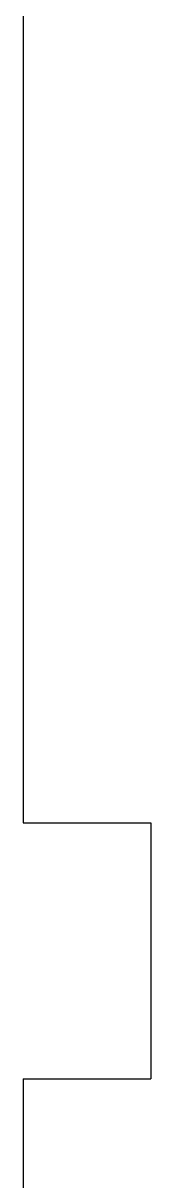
# Model space of a CAD drawing. Header units: millimetres. Extents: x -514 to -64, y 104 to 492.
# Drawn here: x -328.1 to -322.1, y 158.6 to 212.8 of the extents above; entities that cross this region are included whole.
import ezdxf

# ---------------------------------------------------------------- set-up
doc = ezdxf.new("R2010")
doc.units = ezdxf.units.MM

msp = doc.modelspace()

# ---------------------------------------------------------------- linework, layer by layer
at = {"color": 7, "linetype": 'Continuous', "lineweight": 25}
for p, q in [((-328.053, 228.395), (-328.053, 175.395)), ((-328.053, 175.395), (-322.053, 175.395)), ((-322.053, 175.395), (-322.053, 163.395)), ((-328.053, 163.395), (-322.053, 163.395)), ((-328.053, 163.395), (-328.053, 110.395))]:
    msp.add_line(p, q, dxfattribs=at)

doc.saveas('drawing.dxf')
